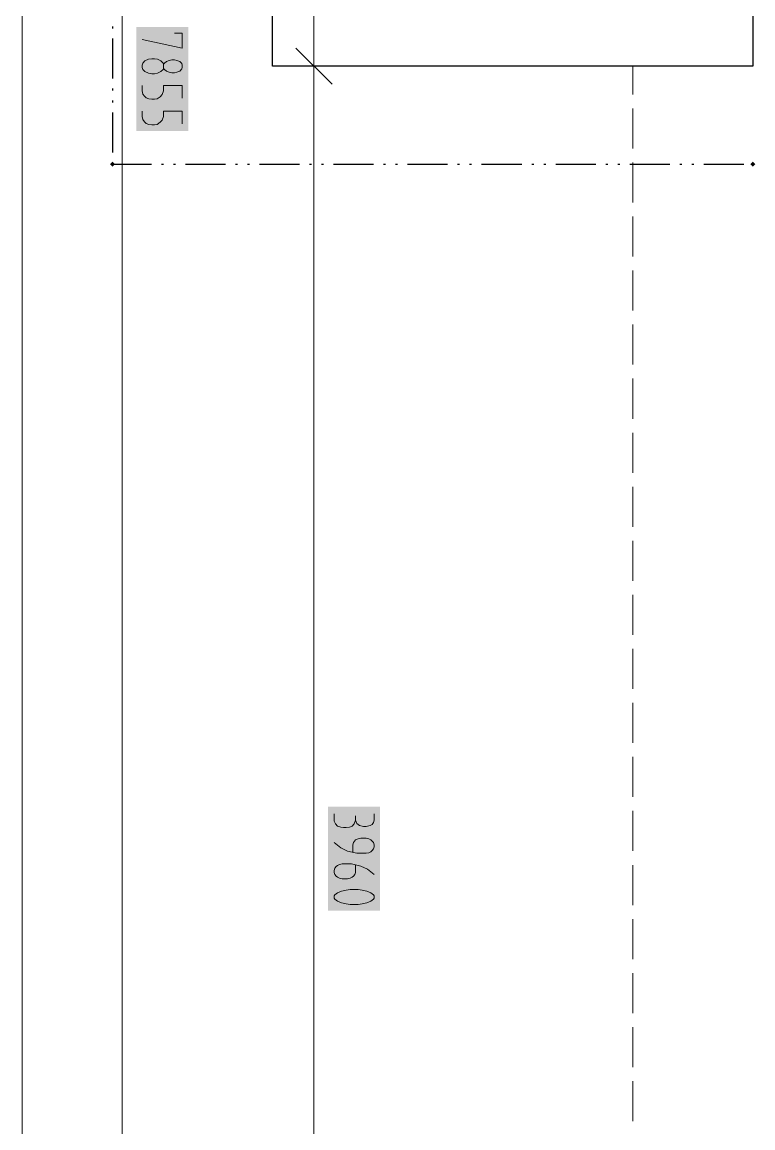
# Model space of a CAD drawing. Header units: millimetres. Extents: x 0 to 594, y 0 to 420.
# Drawn here: x 83.4 to 97.78, y 246.01 to 267.76 of the extents above; entities that cross this region are included whole.
import ezdxf

# ---------------------------------------------------------------- set-up
doc = ezdxf.new("R2010")
doc.units = ezdxf.units.MM
doc.header["$LTSCALE"] = 8
for name, color, linetype in [('PDF_CTU', 7, 'Continuous'), ('PDF_Dokresleni nad rovinou rezu', 7, 'Continuous'), ('PDF_Koty delkove', 7, 'Continuous'), ('PDF_Obecne 0.25', 7, 'Continuous')]:
    doc.layers.add(name, color=color, linetype=linetype)

msp = doc.modelspace()

# ---------------------------------------------------------------- linework, layer by layer
at = {"layer": 'PDF_CTU', "lineweight": 9}
for points in [[(95.414, 266.898), (95.414, 266.339)], [(95.414, 266.898), (95.414, 266.898)], [(95.414, 266.063), (95.414, 265.276)], [(95.414, 265), (95.414, 264.213)], [(95.414, 263.937), (95.414, 263.15)], [(95.414, 262.874), (95.414, 262.087)], [(95.414, 261.811), (95.414, 261.024)], [(95.414, 260.748), (95.414, 259.961)], [(95.414, 259.685), (95.414, 258.898)], [(95.414, 258.622), (95.414, 257.835)], [(95.414, 257.559), (95.414, 256.772)], [(95.414, 256.496), (95.414, 255.709)], [(95.414, 255.433), (95.414, 254.646)], [(95.414, 254.37), (95.414, 253.583)], [(95.414, 253.307), (95.414, 252.52)], [(95.414, 252.244), (95.414, 251.457)], [(95.414, 251.181), (95.414, 250.394)], [(95.414, 250.118), (95.414, 249.331)], [(95.414, 249.055), (95.414, 248.268)], [(95.414, 247.992), (95.414, 247.205)], [(95.414, 246.929), (95.414, 246.142)]]:
    msp.add_lwpolyline(points, dxfattribs=at)
at = {"layer": 'PDF_Dokresleni nad rovinou rezu', "lineweight": 25}
for points in [[(85.178, 267.677), (85.178, 267.638)], [(85.178, 267.441), (85.178, 266.654)], [(85.178, 266.457), (85.178, 266.417)], [(85.178, 266.221), (85.178, 266.181)], [(85.178, 265.984), (85.178, 265.197)], [(85.178, 265), (85.178, 264.968), (85.945, 264.968)], [(86.142, 264.968), (86.181, 264.968)], [(86.378, 264.968), (86.417, 264.968)], [(86.614, 264.968), (87.402, 264.968)], [(87.599, 264.968), (87.638, 264.968)], [(87.835, 264.968), (87.874, 264.968)], [(88.071, 264.968), (88.858, 264.968)], [(89.055, 264.968), (89.095, 264.968)], [(89.291, 264.968), (89.331, 264.968)], [(89.528, 264.968), (90.315, 264.968)], [(90.512, 264.968), (90.551, 264.968)], [(90.748, 264.968), (90.788, 264.968)], [(90.984, 264.968), (91.772, 264.968)], [(91.969, 264.968), (92.008, 264.968)], [(92.205, 264.968), (92.244, 264.968)], [(92.441, 264.968), (93.228, 264.968)], [(93.425, 264.968), (93.465, 264.968)], [(93.662, 264.968), (93.701, 264.968)], [(93.898, 264.968), (94.685, 264.968)], [(94.882, 264.968), (94.921, 264.968)], [(95.118, 264.968), (95.158, 264.968)], [(95.354, 264.968), (96.142, 264.968)], [(96.339, 264.968), (96.378, 264.968)], [(96.575, 264.968), (96.614, 264.968)], [(96.811, 264.968), (97.599, 264.968)]]:
    msp.add_lwpolyline(points, dxfattribs=at)
at = {"layer": 'PDF_Dokresleni nad rovinou rezu', "lineweight": 25, "transparency": 33554559}
for points in [[(85.178, 265.018), (85.227, 264.968), (85.128, 264.968), (85.178, 264.919)], [(85.128, 264.968), (85.178, 265.018), (85.178, 264.919), (85.227, 264.968)], [(97.727, 264.968), (97.776, 265.018), (97.776, 264.919), (97.825, 264.968)]]:
    msp.add_solid(points, dxfattribs=at)
at = {"layer": 'PDF_Koty delkove', "lineweight": 18}
for points in [[(89.143, 158.433), (89.143, 159.024), (89.143, 219.339), (89.143, 224.575), (89.143, 230.48), (89.143, 235.717), (89.143, 266.898), (89.143, 276.346), (89.143, 278.84), (89.143, 278.94), (89.143, 284.803), (89.143, 289.081), (89.143, 297.567), (89.143, 298.157)], [(83.402, 297.567), (83.402, 231.322), (83.402, 159.024)], [(85.372, 297.567), (85.372, 269.017), (85.372, 235.717), (85.372, 219.339), (85.372, 159.024)], [(86.396, 267.545), (86.553, 267.545), (86.553, 267.25), (85.766, 267.418)], [(88.789, 267.252), (89.498, 266.543)], [(86.186, 266.935), (86.2, 266.956), (86.239, 266.988), (86.291, 267.009), (86.344, 267.019), (86.396, 267.019), (86.448, 267.009), (86.501, 266.988), (86.541, 266.946), (86.553, 266.914), (86.553, 266.872), (86.541, 266.841), (86.501, 266.799), (86.448, 266.778), (86.396, 266.767), (86.344, 266.767), (86.291, 266.778), (86.239, 266.799), (86.2, 266.83), (86.186, 266.851)], [(88.553, 266.898), (89.143, 266.898), (89.734, 266.898)], [(86.553, 266.263), (86.553, 266.515), (86.186, 266.515), (86.186, 266.41), (86.159, 266.337), (86.12, 266.295), (86.055, 266.253), (86.003, 266.243), (85.95, 266.243), (85.897, 266.253), (85.845, 266.274), (85.806, 266.306), (85.779, 266.347), (85.766, 266.41), (85.766, 266.515)], [(86.553, 265.759), (86.553, 266.011), (86.186, 266.011), (86.186, 265.906), (86.159, 265.833), (86.12, 265.791), (86.055, 265.749), (86.003, 265.739), (85.95, 265.739), (85.897, 265.749), (85.845, 265.77), (85.806, 265.802), (85.779, 265.843), (85.766, 265.906), (85.766, 266.011)], [(89.537, 252.189), (89.537, 252.042), (89.564, 251.989), (89.603, 251.947), (89.669, 251.926), (89.721, 251.916), (89.774, 251.916), (89.839, 251.926), (89.891, 251.947)], [(90.324, 252.189), (90.324, 252.063), (90.312, 252.02), (90.285, 251.979), (90.246, 251.957), (90.168, 251.937), (90.115, 251.937), (90.036, 251.957), (89.984, 252), (89.958, 252.063), (89.958, 252.146)], [(89.891, 251.947), (89.931, 251.989), (89.958, 252.063)], [(89.537, 251.622), (89.669, 251.516), (89.8, 251.453), (89.984, 251.412), (90.168, 251.412), (90.22, 251.423), (90.259, 251.443), (90.285, 251.464), (90.312, 251.496), (90.324, 251.538), (90.324, 251.579), (90.312, 251.622), (90.285, 251.653), (90.259, 251.674), (90.22, 251.695), (90.168, 251.706), (90.062, 251.706), (90.01, 251.695), (89.958, 251.674), (89.918, 251.622), (89.905, 251.579), (89.905, 251.433)], [(89.958, 251.181), (89.958, 251.034), (89.944, 250.992), (89.918, 250.96), (89.891, 250.939), (89.853, 250.919), (89.8, 250.908), (89.695, 250.908), (89.643, 250.919), (89.603, 250.939), (89.577, 250.96), (89.55, 250.992), (89.537, 251.034), (89.537, 251.075), (89.55, 251.118), (89.577, 251.149), (89.603, 251.17), (89.643, 251.191), (89.695, 251.202), (89.879, 251.202), (90.062, 251.16), (90.194, 251.097), (90.324, 250.992)], [(90.312, 250.509), (90.324, 250.53), (90.324, 250.572), (90.312, 250.593), (90.259, 250.635), (90.18, 250.666), (90.088, 250.687), (90.01, 250.698), (89.853, 250.698), (89.774, 250.687), (89.682, 250.666), (89.603, 250.635), (89.55, 250.593), (89.537, 250.572), (89.537, 250.53), (89.55, 250.509), (89.603, 250.467), (89.682, 250.435), (89.774, 250.415), (89.853, 250.404)], [(89.853, 250.404), (90.01, 250.404), (90.088, 250.415), (90.18, 250.435), (90.259, 250.467), (90.312, 250.509)]]:
    msp.add_lwpolyline(points, dxfattribs=at)
msp.add_lwpolyline([(85.95, 266.746), (86.003, 266.746), (86.068, 266.757), (86.133, 266.788), (86.173, 266.83), (86.186, 266.851), (86.186, 266.935), (86.173, 266.956), (86.133, 266.998), (86.068, 267.03), (86.003, 267.041), (85.95, 267.041), (85.885, 267.03), (85.818, 266.998), (85.779, 266.956), (85.766, 266.914), (85.766, 266.872), (85.779, 266.83), (85.818, 266.788), (85.885, 266.757)], close=True, dxfattribs=at)
at = {"layer": 'PDF_Koty delkove', "color": 7, "lineweight": 18, "true_color": 0xffffff, "transparency": 33554559}
for points in [[(85.648, 267.663), (85.648, 265.621), (86.671, 267.663), (86.671, 265.621)], [(89.419, 252.328), (89.419, 250.286), (90.443, 252.328), (90.443, 250.286)]]:
    msp.add_solid(points, dxfattribs=at)
at = {"layer": 'PDF_Obecne 0.25', "lineweight": 25}
msp.add_lwpolyline([(97.776, 266.898), (88.327, 266.898), (88.327, 276.346), (97.776, 276.346), (97.776, 266.898)], dxfattribs=at)

doc.saveas('drawing.dxf')
